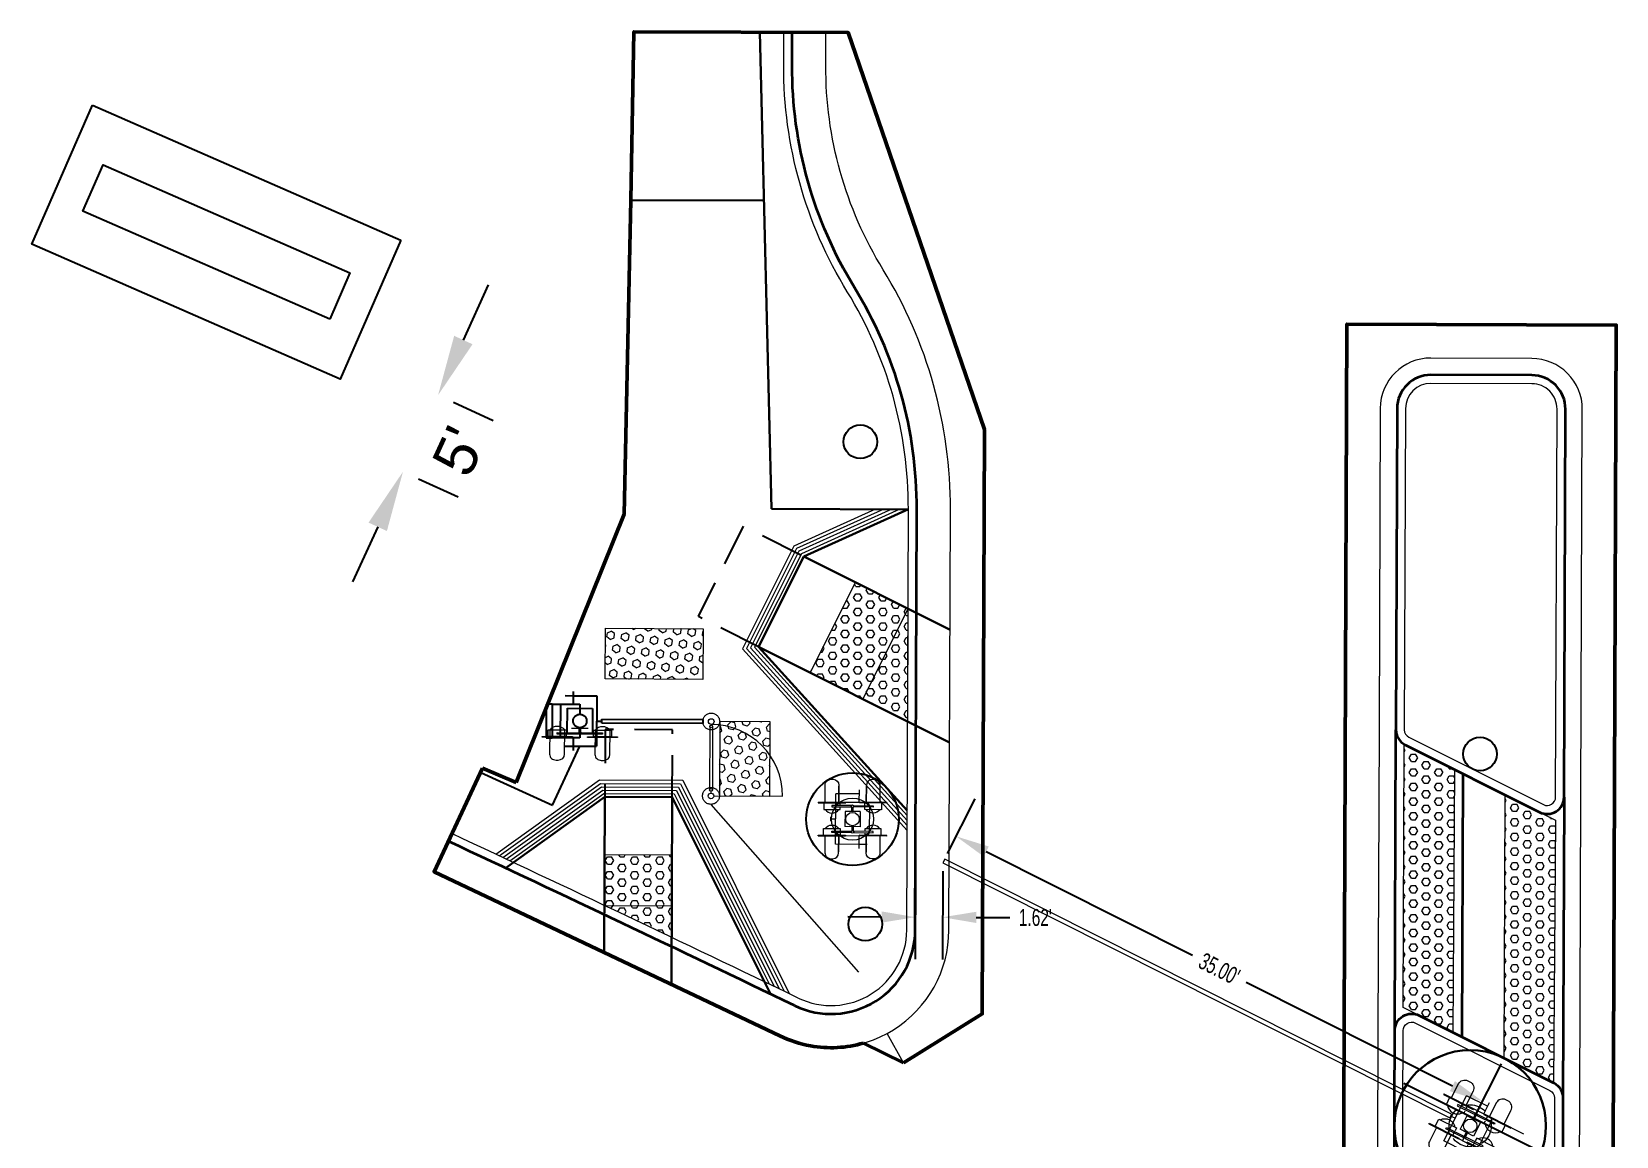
# Model space of a CAD drawing. Extents: x 6427214 to 6444634, y 1882940 to 1890436.
# Drawn here: x 6431150.8 to 6431244.9, y 1888209.7 to 1888275.3 of the extents above; entities that cross this region are included whole.
import ezdxf
from ezdxf.lldxf.tags import DXFTag

# ---------------------------------------------------------------- set-up
doc = ezdxf.new("R2010")
doc.units = 0
doc.header["$LTSCALE"] = 20
doc.header["$MEASUREMENT"] = 0
for name, pattern in [('0', [2, 1, 0, 1]), ('DASHED2', [0.375, 0.25, -0.125]), ('HIDDEN2', [0.1875, 0.125, -0.0625])]:
    doc.linetypes.add(name, pattern=pattern)
doc.layers.add('$_VPORT-1', color=11, linetype='Continuous', plot=False)
doc.layers.add('Z-WORKING-LM', color=130, linetype='Continuous', plot=False)
for name, color, linetype, lineweight, plot in [('00_GID_Arm FDN', 7, 'DASHED2', 13, False), ('00_GID_Ped Gate FDN', 7, 'DASHED2', 13, False), ('C-ROAD_4.5 ft Offset', 210, 'Continuous', 30, False)]:
    doc.layers.add(name, color=color, linetype=linetype, lineweight=lineweight, plot=plot)
for name, color, linetype, lineweight in [('00_GID_Gate Details', 4, 'Continuous', 13), ('00_GID_Ped Swing Gate', 4, 'Continuous', 13), ('C-ANNO-OPT 1', 3, 'Continuous', 25), ('C-ANNO-OPT 2', 3, 'Continuous', 25), ('C-ROAD-CURB', 3, 'Continuous', 35), ('C-ROAD-CURB RAMP', 3, 'Continuous', 30), ('C-ROAD-CURB RAMP GROVES', 1, 'Continuous', 0), ('C-ROAD-EG', 3, 'Continuous', 20), ('C-ROAD-FENC', 2, 'METRO FENCELINE1', 20), ('C-ROAD-TRUNCATED DOME', 2, 'Continuous', 13), ('C-ROADWAY SW', 4, 'Continuous', 30), ('C-SAWCUT & JOIN', 50, 'Continuous', 50)]:
    doc.layers.add(name, color=color, linetype=linetype, lineweight=lineweight)
for name, color, linetype in [('C-FENC', 2, 'METRO FENCELINE1'), ('C-GATE-ARM', 3, '0'), ('C-GATE-SWING', 2, '0'), ('C-ROAD-CURB-RAMP-DETL', 1, 'HIDDEN2'), ('C-SGNL-HS-FNC', 2, 'FENCELINE2'), ('P-SIGEQ-POLES', 3, 'Continuous')]:
    doc.layers.add(name, color=color, linetype=linetype)
doc.styles.add('Arial 0.125', font='arial.ttf', dxfattribs={"height": 0.125})
doc.styles.add('Arial Narrow', font='ARIALN.TTF', dxfattribs={"width": 0.8, "height": 1})
doc.styles.get("Standard").update_dxf_attribs({"font": 'arial.ttf'})
doc.linetypes.add('FENCELINE2', pattern='A,0.25,-0.1,[132,ltypeshp.shx,S=0.1,R=0,X=-0.1,Y=0],-0.1,1', length=1.45)
doc.linetypes.add('METRO FENCELINE1', pattern='A,0.125,-0.05,[133,ltypeshp.shx,S=0.025,R=0,X=-0.05,Y=0],0.125', length=0.3)
tags = doc.linetypes.add('METRO FENCELINE3', pattern='A,0.125,-0.025,["X",Standard,S=0.05,R=0,X=-0.023,Y=-0.025],-0.025,0.125', length=0.3).pattern_tags.tags
tags[6] = DXFTag(74, 10)
doc.dimstyles.new('Arial 0.125', dxfattribs={"dimtxt": 0.125, "dimasz": 0.18, "dimexe": 0.18, "dimexo": 0.0625, "dimgap": 0.0625, "dimtad": 2, "dimdec": 0, "dimzin": 0, "dimdsep": 46, "dimtxsty": 'Arial 0.125', "dimcen": 0.09, "dimclrt": 256, "dimadec": 0, "dimazin": 0, "dimtfac": 1, "dimtdec": 0, "dimtofl": 0, "dimtmove": 0, "dimatfit": 3, "dimfxl": 1, "dimtfill": 1, "dimtolj": 1, "dimtzin": 0, "dimarcsym": 0})
doc.dimstyles.new('DIM-20', dxfattribs={"dimscale": 20, "dimtxt": 1, "dimasz": 0.1, "dimexe": 0.125, "dimexo": 0.025, "dimgap": 0.03, "dimtad": 0, "dimzin": 0, "dimdsep": 46, "dimtxsty": 'Arial Narrow', "dimcen": 0.04, "dimclrd": 256, "dimclre": 256, "dimclrt": 256, "dimaunit": 1, "dimadec": 3, "dimazin": 2, "dimtfac": 1, "dimtofl": 0, "dimtmove": 0, "dimatfit": 3, "dimfxl": 1, "dimtfillclr": 256, "dimtolj": 1, "dimtzin": 0, "dimlwd": -1, "dimlwe": -1, "dimarcsym": 0})
pattern_1 = [(0, (0.00825, 2.233), (0, 0.433012701892), [0.25, -0.5]), (120, (0.00825, 2.233), (-0.375, -0.216506350946), [0.25, -0.5]), (60, (0.25825, 2.233), (-0.375, 0.216506350946), [0.25, -0.5])]
pattern_2 = [(0, (0, 0), (0, 0.433012701892), [0.25, -0.5]), (120, (0, 0), (-0.375, -0.216506350946), [0.25, -0.5]), (60, (0.25, 0), (-0.375, 0.216506350946), [0.25, -0.5])]

# ---------------------------------------------------------------- blocks, each defined once
blk = doc.blocks.new('*D779')
at = {"layer": '$_VPORT-1', "transparency": 16777216}
for p, q in [((6431205.202, 1888226.533), (6431206.835, 1888229.778)), ((6431207.497, 1888226.646), (6431219.741, 1888220.484)), ((6431235.189, 1888212.71), (6431222.945, 1888218.872)), ((6431236.466, 1888210.8), (6431238.099, 1888214.045))]:
    blk.add_line(p, q, dxfattribs=at)
for points in [[(6431207.647, 1888226.943), (6431207.347, 1888226.348), (6431205.711, 1888227.545)], [(6431235.338, 1888213.008), (6431235.039, 1888212.413), (6431236.975, 1888211.811)]]:
    blk.add_solid(points, dxfattribs=at)
at = {"layer": 'Defpoints', "color": 0, "transparency": 16777216}
for p in [(6431205.711, 1888227.545), (6431204.977, 1888226.087), (6431236.241, 1888210.353)]:
    blk.add_point(p, dxfattribs=at)
at = {"layer": '$_VPORT-1', "transparency": 16777216, "insert": (6431221.343, 1888219.678), "char_height": 1, "attachment_point": 5, "rotation": 333.28699, "style": 'Arial Narrow'}
blk.add_mtext("\\A1;35.00'", dxfattribs=at)
blk = doc.blocks.new('*U948')
at = {"layer": '00_GID_Arm FDN', "ltscale": 0.25}
blk.add_circle((0, 0), 1.25, dxfattribs=at)
at = {"layer": '00_GID_Gate Details'}
for p, q in [((35, 0.121), (1.3, 0.125)), ((35, -0.132), (35, 0.121)), ((1.3, -0.128), (35, -0.132))]:
    blk.add_line(p, q, dxfattribs=at)
for points in [[(-1.749, 0.951), (-1.749, 1.91, -0.414235), (-1.329, 2.33), (-1.191, 2.33, -0.41414), (-0.771, 1.91), (-0.771, 0.951)], [(1.749, 0.951), (1.749, 1.91, 0.414235), (1.329, 2.33), (1.191, 2.33, 0.41414), (0.771, 1.91), (0.771, 0.951)], [(-1.749, 0.478, 0.509158), (-0.771, 0.478, 2.513902)], [(1.749, 0.478, -0.509158), (0.771, 0.478, -2.513902)], [(-1.749, -0.478, -0.509158), (-0.771, -0.478, -2.513902)], [(1.749, -0.478, 0.509158), (0.771, -0.478, 2.513902)], [(-1.749, -1), (-1.749, -1.91, 0.414235), (-1.329, -2.33), (-1.191, -2.33, 0.41414), (-0.771, -1.91), (-0.771, -1)], [(1.749, -1), (1.749, -1.91, -0.414235), (1.329, -2.33), (1.191, -2.33, -0.41414), (0.771, -1.91), (0.771, -1)]]:
    blk.add_lwpolyline(points, format="xyb", dxfattribs=at)
for points in [[(-3.05, 1), (0, 1), (0, 0.4)], [(-2.249, 1), (-2.249, 0.951)], [(-2.249, 0.951), (-0.282, 0.951)], [(-2.239, 1), (-0.282, 1)], [(-1.847, 0.951), (-1.847, 0.478), (-0.673, 0.478), (-0.673, 0.666)], [(-0.883, 1.5), (-0.4, 1.5)], [(-0.673, 0.764), (-0.673, 0.951)], [(-0.4, 1.75), (-0.4, 1)], [(-0.4, 1.5), (1, 1.5)], [(-0.282, 0.951), (-0.282, 1)], [(0.282, 0.951), (0.282, 1)], [(2.249, 1), (0.282, 1)], [(2.249, 0.951), (0.282, 0.951)], [(1.847, 0.951), (1.847, 0.478), (0.673, 0.478), (0.673, 0.666)], [(0.673, 0.764), (0.673, 0.951)], [(1, 1.5), (1, -1.5)], [(2.249, 1), (2.249, 0.951)], [(-0.067, 0.803), (-1.223, 0.803), (-1.223, 0.721), (-0.066, 0.721)], [(-0.451, 0.449), (0.447, 0.449)], [(-0.45, -0.449), (-0.451, 0.449)], [(0.067, 0.803), (1.223, 0.803), (1.223, 0.721), (0.066, 0.721)], [(0.448, -0.449), (0.447, 0.449)], [(1, 0), (1.3, 0)], [(1.3, -0.122), (1.3, 0.122)], [(0, -0.4), (0, -1), (-3.05, -1)], [(-1.847, -0.951), (-1.847, -0.478), (-0.673, -0.478), (-0.673, -0.666)], [(-0.067, -0.803), (-1.223, -0.803), (-1.223, -0.721), (-0.066, -0.721)], [(-0.673, -0.764), (-0.673, -0.951)], [(-0.45, -0.449), (0.448, -0.449)], [(0.067, -0.803), (1.223, -0.803), (1.223, -0.721), (0.066, -0.721)], [(1.847, -0.951), (1.847, -0.478), (0.673, -0.478), (0.673, -0.666)], [(0.673, -0.764), (0.673, -0.951)], [(-2.249, -1), (-2.249, -0.951)], [(-2.249, -0.951), (-0.445, -0.959)], [(-2.249, -1), (-0.445, -1)], [(-0.445, -0.959), (-0.445, -1)], [(-0.4, -1), (-0.4, -1.75)], [(-0.4, -1.5), (1, -1.5)], [(0.282, -0.951), (0.282, -1)], [(2.249, -0.951), (0.282, -0.951)], [(2.249, -1), (0.282, -1)], [(2.249, -1), (2.249, -0.951)]]:
    blk.add_lwpolyline(points, dxfattribs=at)
blk.add_lwpolyline([(1, 0.75), (1, -0.75, -0.414214), (0.75, -1), (-0.75, -1, -0.414214), (-1, -0.75), (-1, 0.75, -0.414214), (-0.75, 1), (0.75, 1, -0.414214)], format="xyb", close=True, dxfattribs=at)
for centre, radius in [((0, 0), 0.4), ((0, 0.763), 0.0779), ((0, -0.763), 0.0779)]:
    blk.add_circle(centre, radius, dxfattribs=at)
for points in [[(-0.043, 0.449), (-0.043, 0.449), (-0.043, 0.702), (-0.043, 0.702)], [(0.038, 0.449), (0.038, 0.449), (0.038, 0.702), (0.038, 0.702)], [(-0.043, -0.449), (-0.043, -0.449), (-0.043, -0.702), (-0.043, -0.702)], [(0.038, -0.449), (0.038, -0.449), (0.038, -0.702), (0.038, -0.702)]]:
    blk.add_open_spline(points, degree=3, dxfattribs=at)
at = {"layer": 'C-ROAD_4.5 ft Offset'}
blk.add_circle((0, 0), 4.5, dxfattribs=at)
blk = doc.blocks.new('*D876')
at = {"layer": '$_VPORT-1', "color": 0, "lineweight": -2, "transparency": 16777216}
for p, q in [((6431176.448, 1888257.015), (6431177.949, 1888260.287)), ((6431175.861, 1888253.324), (6431178.22, 1888252.242)), ((6431173.777, 1888248.779), (6431176.136, 1888247.697)), ((6431171.363, 1888245.925), (6431169.863, 1888242.653))]:
    blk.add_line(p, q, dxfattribs=at)
at = {"layer": '$_VPORT-1', "color": 0, "transparency": 16777216}
for points in [[(6431175.903, 1888257.265), (6431176.994, 1888256.765), (6431174.948, 1888253.742)], [(6431170.818, 1888246.175), (6431171.909, 1888245.675), (6431172.864, 1888249.198)]]:
    blk.add_solid(points, dxfattribs=at)
at = {"layer": 'Defpoints', "color": 0, "transparency": 16777216}
for p in [(6431174.724, 1888253.845), (6431174.948, 1888253.742), (6431172.64, 1888249.3)]:
    blk.add_point(p, dxfattribs=at)
at = {"layer": '$_VPORT-1', "transparency": 16777216, "insert": (6431176.198, 1888250.419), "char_height": 2.5, "attachment_point": 5, "rotation": 65.36702, "style": 'Arial 0.125', "bg_fill": 3, "box_fill_scale": 1.25, "bg_fill_color": 256, "bg_fill_true_color": 13158600, "bg_fill_transparency": 0}
blk.add_mtext("\\A1;5'", dxfattribs=at)
blk = doc.blocks.new('*U976')
for p, q in [((0.079, 2.065), (0.079, 0.065)), ((0.429, 2.065), (0.079, 2.065)), ((0.429, 2.065), (0.429, 0.065)), ((0.429, 2.065), (2.079, 2.065)), ((0.913, 2.065), (0.913, 0.065)), ((1.196, 2.565), (1.679, 2.565)), ((1.679, 2.815), (1.679, 2.065)), ((1.679, 2.565), (3.079, 2.565)), ((2.079, 2.065), (2.079, 1.465)), ((3.079, 2.565), (3.079, -0.435)), ((1.329, 0.315), (1.329, 1.815)), ((1.329, 1.815), (2.829, 1.815)), ((2.829, 1.815), (2.829, 0.315)), ((3.079, 1.065), (3.379, 1.065)), ((3.379, 1.187), (9.379, 1.187)), ((3.379, 0.942), (3.379, 1.187)), ((9.379, 0.942), (3.379, 0.942)), ((9.379, 1.187), (9.379, 0.942)), ((0.079, 0.065), (0.429, 0.065)), ((2.079, 0.065), (0.429, 0.065)), ((2.829, 0.315), (1.329, 0.315)), ((1.679, 0.065), (1.679, -0.685)), ((2.079, 0.665), (2.079, 0.065)), ((1.196, -0.435), (1.679, -0.435)), ((1.679, -0.435), (3.079, -0.435))]:
    blk.add_line(p, q)
blk.add_circle((2.079, 1.065), 0.4)
blk = doc.blocks.new('Swing Gate-flat-3')
at = {"layer": '00_GID_Ped Gate FDN'}
for centre in [(1.25, 0.004), (5.667, 0.037)]:
    blk.add_circle(centre, 0.5, dxfattribs=at)
at = {"layer": '00_GID_Ped Swing Gate', "flags": 128}
for points in [[(1.531, 0.006), (1.417, 0.005)], [(5.374, 0.118), (1.614, 0.09)], [(1.251, -0.163), (1.282, -4.246)], [(5.376, -0.049), (1.615, -0.077)]]:
    blk.add_lwpolyline(points, dxfattribs=at)
at = {"layer": '00_GID_Ped Swing Gate'}
for centre, radius in [((1.25, 0.004), 0.167), ((1.615, 0.006), 0.0833), ((5.375, 0.034), 0.0833), ((5.667, 0.037), 0.167)]:
    blk.add_circle(centre, radius, dxfattribs=at)
blk.add_arc((1.25, 0.004), 4.25, 270.42642, 0.42642, dxfattribs=at)
blk = doc.blocks.new('*D877')
at = {"layer": '$_VPORT-1', "transparency": 16777216}
for p, q in [((6431203.297, 1888225.479), (6431203.278, 1888220.246)), ((6431204.918, 1888225.473), (6431204.899, 1888220.24)), ((6431201.287, 1888222.754), (6431199.287, 1888222.761)), ((6431206.908, 1888222.733), (6431208.908, 1888222.726))]:
    blk.add_line(p, q, dxfattribs=at)
for points in [[(6431201.288, 1888223.087), (6431201.286, 1888222.42), (6431203.287, 1888222.746)], [(6431206.909, 1888223.066), (6431206.907, 1888222.4), (6431204.908, 1888222.74)]]:
    blk.add_solid(points, dxfattribs=at)
at = {"layer": 'Defpoints', "color": 0, "transparency": 16777216}
for p in [(6431203.299, 1888225.979), (6431204.92, 1888225.973), (6431203.287, 1888222.746)]:
    blk.add_point(p, dxfattribs=at)
at = {"layer": '$_VPORT-1', "transparency": 16777216, "insert": (6431210.416, 1888222.72), "char_height": 1, "attachment_point": 5, "rotation": 359.78823, "style": 'Arial Narrow'}
blk.add_mtext("\\A1;1.62'", dxfattribs=at)
blk = doc.blocks.new('Flashing LIght')
at = {"layer": '$_VPORT-1'}
blk.add_circle((0, 0), 2.75, dxfattribs=at)
for points in [[(-0.992, 2.043), (-0.998, 0.412)], [(-0.992, 2.043), (-0.951, 2.042)], [(-0.951, 2.042), (-0.958, 0.412)], [(0.967, 2.035), (0.961, 0.404)], [(1.008, 2.035), (0.967, 2.035)], [(1.008, 2.035), (1.002, 0.404)], [(-1.502, -0.394), (-1.496, 1.006)], [(-1.496, 1.006), (1.504, 0.994)], [(-0.953, 1.716), (-0.558, 1.715), (-0.562, 0.736), (-0.718, 0.737)], [(-0.803, 0.07), (-0.798, 1.226), (-0.717, 1.226), (-0.721, 0.069)], [(0.127, 1.3), (-0.117, 1.3)], [(0.004, 1), (0.005, 1.3)], [(0.966, 1.709), (0.572, 1.71), (0.568, 0.732), (0.724, 0.731)], [(0.803, 0.064), (0.808, 1.22), (0.726, 1.221), (0.722, 0.063)], [(1.498, -0.406), (1.504, 0.994)], [(-0.958, 0.412), (-0.998, 0.412)], [(-0.8, 0.737), (-0.956, 0.738)], [(-0.451, -0.449), (-0.447, 0.448)], [(0.451, 0.446), (-0.447, 0.448)], [(0.447, -0.452), (0.451, 0.446)], [(0.806, 0.731), (0.962, 0.73)], [(0.961, 0.404), (1.002, 0.404)], [(-1.752, -0.393), (-1.002, -0.396)], [(-1.503, -0.877), (-1.502, -0.394)], [(-1.008, -2.035), (-1.002, -0.404)], [(-0.961, -0.404), (-1.002, -0.404)], [(-0.967, -2.035), (-0.961, -0.404)], [(-0.966, -1.709), (-0.572, -1.71), (-0.568, -0.732), (-0.724, -0.731)], [(-0.806, -0.731), (-0.962, -0.73)], [(-0.803, -0.064), (-0.808, -1.22), (-0.726, -1.221), (-0.722, -0.063)], [(0.447, -0.452), (-0.451, -0.449)], [(0.953, -1.716), (0.558, -1.715), (0.562, -0.736), (0.718, -0.737)], [(0.803, -0.07), (0.798, -1.226), (0.717, -1.226), (0.721, -0.069)], [(0.8, -0.737), (0.956, -0.738)], [(0.951, -2.042), (0.958, -0.412)], [(0.958, -0.412), (0.998, -0.412)], [(0.992, -2.043), (0.998, -0.412)], [(0.998, -0.404), (1.748, -0.407)], [(-1.008, -2.035), (-0.967, -2.035)], [(0.992, -2.043), (0.951, -2.042)]]:
    blk.add_lwpolyline(points)
for points in [[(-0.994, 1.635), (-2.002, 1.639, 0.414235), (-2.353, 1.29), (-2.354, 1.175, 0.41414), (-2.005, 0.824), (-0.997, 0.82)], [(-0.559, 1.633, -0.509158), (-0.562, 0.818, -2.513902)], [(0.572, 1.629, 0.509158), (0.568, 0.813, 2.513902)], [(1.006, 1.627), (2.015, 1.623, -0.414235), (2.363, 1.272), (2.363, 1.156, -0.41414), (2.011, 0.808), (1.003, 0.812)], [(-1.006, -1.627), (-2.015, -1.623, -0.414235), (-2.363, -1.272), (-2.363, -1.156, -0.41414), (-2.011, -0.808), (-1.003, -0.812)], [(-0.572, -1.629, 0.509158), (-0.568, -0.813, 2.513902)], [(0.559, -1.633, -0.509158), (0.562, -0.818, -2.513902)], [(0.994, -1.635), (2.002, -1.639, 0.414235), (2.353, -1.29), (2.354, -1.175, 0.41414), (2.005, -0.824), (0.997, -0.82)]]:
    blk.add_lwpolyline(points, format="xyb")
blk.add_lwpolyline([(-0.746, 1.003), (0.754, 0.997, -0.414214), (1.003, 0.746), (0.997, -0.754, -0.414214), (0.746, -1.003), (-0.754, -0.997, -0.414214), (-1.003, -0.746), (-0.997, 0.754, -0.414214)], format="xyb", close=True)
for centre, radius in [((0, 0), 1.25), ((0, 0), 1.25), ((-0.763, 0.003), 0.0779), ((0, 0), 0.4), ((0.763, -0.003), 0.0779)]:
    blk.add_circle(centre, radius)
for points in [[(-0.994, 1.635), (-0.994, 1.635), (-1.944, 1.638), (-1.944, 1.638)], [(1.006, 1.627), (1.006, 1.627), (1.957, 1.623), (1.957, 1.623)], [(-0.997, 0.82), (-0.997, 0.82), (-1.947, 0.823), (-1.947, 0.823)], [(-0.449, 0.04), (-0.449, 0.04), (-0.701, 0.041), (-0.701, 0.041)], [(0.449, 0.037), (0.449, 0.037), (0.702, 0.035), (0.702, 0.035)], [(1.003, 0.812), (1.003, 0.812), (1.954, 0.808), (1.954, 0.808)], [(-1.003, -0.812), (-1.003, -0.812), (-1.954, -0.808), (-1.954, -0.808)], [(-0.449, -0.041), (-0.449, -0.041), (-0.702, -0.041), (-0.702, -0.041)], [(0.449, -0.045), (0.449, -0.045), (0.701, -0.046), (0.701, -0.046)], [(0.997, -0.82), (0.997, -0.82), (1.947, -0.823), (1.947, -0.823)], [(-1.006, -1.627), (-1.006, -1.627), (-1.957, -1.623), (-1.957, -1.623)], [(0.994, -1.635), (0.994, -1.635), (1.944, -1.638), (1.944, -1.638)]]:
    blk.add_open_spline(points, degree=3)
blk = doc.blocks.new('A$C1d95f2b0')
blk.add_blockref('Flashing LIght', (6433927.181, 1885248.672))
blk = doc.blocks.new('A$Cabb8c628')
at = {"layer": '00_GID_Gate Details'}
for points in [[(-1.712, 0.201), (-0.734, 0.201), (-0.734, -0.195), (-1.712, -0.195)], [(-1.223, 0.044), (1.223, 0.044), (1.223, -0.043), (-1.223, -0.043)], [(-0.042, 0.313), (0.038, 0.313), (0.038, 0.061), (-0.042, 0.061)], [(0.735, 0.196), (1.712, 0.196), (1.712, -0.2), (0.735, -0.2)], [(-2.039, -0.193), (-0.408, -0.193), (-0.408, -0.237), (-2.039, -0.237)], [(0.408, -0.197), (2.038, -0.197), (2.038, -0.241), (0.408, -0.241)]]:
    blk.add_lwpolyline(points, close=True, dxfattribs=at)
for points in [[(-1.631, 0.201), (-1.633, -1.243, 0.414235), (-1.284, -1.593), (-1.169, -1.593, 0.41414), (-0.818, -1.244), (-0.815, 0.199, 0.509158)], [(0.816, 0.196), (0.814, -1.247, 0.414235), (1.163, -1.598), (1.278, -1.598, 0.41414), (1.629, -1.249), (1.631, 0.195, 0.509158)]]:
    blk.add_lwpolyline(points, format="xyb", close=True, dxfattribs=at)
blk.add_lwpolyline([(-0.449, 0.315), (0.448, 0.313)], dxfattribs=at)
blk.add_circle((0, 0), 0.0779, dxfattribs=at)

msp = doc.modelspace()

# ---------------------------------------------------------------- hatches: boundary and pattern name
at = {"layer": 'C-ROAD-TRUNCATED DOME'}
h = msp.add_hatch(dxfattribs=at)
h.set_pattern_fill('HEX', color=253, scale=2)
h.set_pattern_definition(pattern_2)
h.paths.add_polyline_path([(6431202.835, 1888234.367), (6431202.86, 1888241.065), (6431199.728, 1888242.635), (6431197.039, 1888237.271)])
h = msp.add_hatch(dxfattribs=at)
h.set_pattern_fill('HEX', color=253, scale=2, angle=23.15293)
h.set_pattern_definition([(23.152934342, (1260407.5394, -2376573.4975), (-0.170254858006, 0.39813726694), [0.25, -0.5]), (143.152934342, (1260407.5394, -2376573.4975), (-0.25966955836, -0.34651366562), [0.25, -0.5]), (83.152934342, (1260407.76926, -2376573.3992), (-0.429924416365, 0.05162360132), [0.25, -0.5])])
h.paths.add_polyline_path([(6431190.692, 1888239.869), (6431190.68, 1888236.867), (6431184.88, 1888236.889), (6431184.892, 1888239.907)])
h = msp.add_hatch(dxfattribs=at)
h.set_pattern_fill('HEX', color=253, scale=2, angle=45.71746)
h.set_pattern_definition([(45.717464, (3292762.23004, -4034245.2432), (-0.309996209683, 0.302328215656), [0.25, -0.5]), (165.717464, (3292762.23004, -4034245.2432), (-0.106825810197, -0.41962870049), [0.25, -0.5]), (105.717464, (3292762.4046, -4034245.0642), (-0.41682201988, -0.117300484835), [0.25, -0.5])])
h.paths.add_polyline_path([(6431194.654, 1888229.931), (6431194.671, 1888234.348), (6431191.671, 1888234.359), (6431191.654, 1888229.943)])
h = msp.add_hatch(dxfattribs=at)
h.set_pattern_fill('HEX', color=253, scale=2)
h.set_pattern_definition(pattern_2)
h.paths.add_polyline_path([(6431234.377, 1888231.981), (6431235.318, 1888231.509), (6431235.207, 1888215.905), (6431232.267, 1888217.378), (6431232.325, 1888233.009)])
h = msp.add_hatch(dxfattribs=at)
h.set_pattern_fill('HEX', color=253, scale=2)
h.set_pattern_definition(pattern_1)
edge = h.paths.add_edge_path()
edge.add_line((6431240.365, 1888228.98), (6431241.307, 1888228.508))
edge.add_line((6431241.307, 1888228.508), (6431241.196, 1888212.904))
edge.add_line((6431241.196, 1888212.904), (6431238.256, 1888214.377))
edge.add_line((6431238.256, 1888214.377), (6431238.314, 1888230.008))
edge.add_line((6431238.314, 1888230.008), (6431240.365, 1888228.98))
edge.add_line((6431240.365, 1888228.98), (6431241.307, 1888228.508))
h = msp.add_hatch(dxfattribs=at)
h.set_pattern_fill('HEX', color=253, scale=2)
h.set_pattern_definition(pattern_1)
edge = h.paths.add_edge_path()
edge.add_line((6431240.365, 1888228.98), (6431241.307, 1888228.508))
edge.add_line((6431241.307, 1888228.508), (6431241.196, 1888212.904))
edge.add_line((6431241.196, 1888212.904), (6431238.256, 1888214.377))
edge.add_line((6431238.256, 1888214.377), (6431238.314, 1888230.008))
edge.add_line((6431238.314, 1888230.008), (6431240.365, 1888228.98))
edge.add_line((6431240.365, 1888228.98), (6431241.307, 1888228.508))
h = msp.add_hatch(dxfattribs=at)
h.set_pattern_fill('HEX', color=253, scale=2)
h.set_pattern_definition([(0, (1.0019, -0.4743), (0, 0.433012701892), [0.25, -0.5]), (120, (1.0019, -0.4743), (-0.375, -0.216506350946), [0.25, -0.5]), (60, (1.2519, -0.4743), (-0.375, 0.216506350946), [0.25, -0.5])])
h.paths.add_polyline_path([(6431188.821, 1888221.547), (6431188.84, 1888226.426), (6431184.84, 1888226.441), (6431184.828, 1888223.441)])

# ---------------------------------------------------------------- linework, layer by layer
at = {"layer": 'C-ANNO-OPT 1'}
msp.add_line((6431154.419, 1888270.962), (6431172.742, 1888262.946), dxfattribs=at)
at = {"layer": 'C-FENC', "ltscale": 0.2}
for p, q in [((6431181.738, 1888229.401), (6431183.368, 1888232.895)), ((6431177.49, 1888231.33), (6431181.738, 1888229.401))]:
    msp.add_line(p, q, dxfattribs=at)
at = {"layer": 'C-ROAD-CURB'}
for p, q in [((6431231.762, 1888216.016), (6431231.828, 1888233.879)), ((6431235.761, 1888215.628), (6431235.819, 1888231.258)), ((6431241.814, 1888229.87), (6431241.748, 1888212.006))]:
    msp.add_line(p, q, dxfattribs=at)
at = {"layer": 'C-ROAD-CURB', "lineweight": 0}
msp.add_lwpolyline([(6431195.474, 1888273.328), (6431195.481, 1888275.288)], dxfattribs=at)
at = {"layer": 'C-ROAD-CURB'}
msp.add_lwpolyline([(6431195.974, 1888273.326), (6431195.981, 1888275.286)], dxfattribs=at)
at = {"layer": 'C-ROAD-CURB', "lineweight": 0}
msp.add_lwpolyline([(6431196.33, 1888217.945, 0.551576), (6431202.784, 1888221.982), (6431202.876, 1888246.961, 0.139599), (6431199.249, 1888259.881, -0.139599), (6431195.474, 1888273.328, -0.139599)], format="xyb", dxfattribs=at)
at = {"layer": 'C-ROAD-CURB'}
msp.add_lwpolyline([(6431196.113, 1888217.495, 0.551576), (6431203.284, 1888221.98), (6431203.376, 1888246.959, 0.139599), (6431199.675, 1888260.142, -0.139599), (6431195.974, 1888273.326)], format="xyb", dxfattribs=at)
at = {"layer": 'C-ROAD-CURB', "flags": 128}
for points in [[(6431232.38, 1888232.982), (6431240.365, 1888228.98, 0.556634), (6431241.814, 1888229.87), (6431241.899, 1888252.915, 0.41425), (6431239.906, 1888254.923), (6431233.906, 1888254.944, 0.414177), (6431231.899, 1888252.951), (6431231.828, 1888233.879, 0.284824)], [(6431241.748, 1888212.006), (6431241.699, 1888198.893, -0.556634), (6431238.803, 1888197.112), (6431232.814, 1888200.114, -0.284824), (6431231.71, 1888201.909), (6431231.762, 1888216.016, -0.556634), (6431233.21, 1888216.906), (6431241.196, 1888212.904, -0.284824)]]:
    msp.add_lwpolyline(points, format="xyb", close=True, dxfattribs=at)
at = {"layer": 'C-ROAD-CURB', "lineweight": 0}
for points in [[(6431232.604, 1888233.429), (6431240.59, 1888229.427, 0.556634), (6431241.314, 1888229.872), (6431241.399, 1888252.917, 0.41425), (6431239.904, 1888254.423), (6431233.904, 1888254.444, 0.414177), (6431232.399, 1888252.95), (6431232.328, 1888233.878, 0.284824)], [(6431241.248, 1888212.008), (6431241.199, 1888198.894, -0.556634), (6431239.027, 1888197.559), (6431233.038, 1888200.561, -0.284824), (6431232.21, 1888201.907), (6431232.262, 1888216.014, -0.556634), (6431232.986, 1888216.459), (6431240.972, 1888212.457, -0.284824)]]:
    msp.add_lwpolyline(points, format="xyb", close=True, dxfattribs=at)
at = {"layer": 'C-ROAD-CURB'}
msp.add_arc((6430364.344, 1886491.676), 1915.8, 64.267973, 64.948597, dxfattribs=at)
at = {"layer": 'C-ROAD-CURB', "lineweight": 0}
msp.add_arc((6430364.344, 1886491.676), 1916.3, 64.267973, 64.948597, dxfattribs=at)
at = {"layer": 'C-ROAD-CURB RAMP'}
msp.add_line((6431188.81, 1888218.783), (6431188.853, 1888229.874), dxfattribs=at)
at = {"layer": 'C-ROAD-CURB RAMP', "flags": 128}
for points in [[(6431202.876, 1888246.968), (6431196.669, 1888244.168), (6431193.98, 1888238.804), (6431202.81, 1888229.077)], [(6431196.669, 1888244.168), (6431205.35, 1888239.817)], [(6431193.98, 1888238.804), (6431205.325, 1888233.118)], [(6431184.817, 1888220.68), (6431184.853, 1888229.889)]]:
    msp.add_lwpolyline(points, dxfattribs=at)
at = {"layer": 'C-ROAD-CURB RAMP'}
msp.add_lwpolyline([(6431178.946, 1888225.66), (6431184.853, 1888229.889), (6431188.853, 1888229.874), (6431194.683, 1888218.19)], dxfattribs=at)
at = {"layer": 'C-ROAD-CURB RAMP GROVES', "linetype": 'Continuous', "flags": 128}
for points in [[(6431200.932, 1888246.968), (6431196.081, 1888244.781), (6431193.02, 1888238.672), (6431202.806, 1888227.892)], [(6431201.414, 1888246.966), (6431196.228, 1888244.627), (6431193.26, 1888238.705), (6431202.807, 1888228.188)], [(6431201.897, 1888246.965), (6431196.375, 1888244.474), (6431193.5, 1888238.738), (6431202.808, 1888228.485)], [(6431202.379, 1888246.963), (6431196.522, 1888244.321), (6431193.74, 1888238.771), (6431202.809, 1888228.781)], [(6431178.374, 1888226.48), (6431184.534, 1888230.891), (6431189.473, 1888230.871), (6431195.789, 1888218.214)], [(6431178.582, 1888226.383), (6431184.598, 1888230.69), (6431189.349, 1888230.672), (6431195.495, 1888218.355)], [(6431178.789, 1888226.285), (6431184.662, 1888230.49), (6431189.225, 1888230.472), (6431195.201, 1888218.496)], [(6431178.997, 1888226.188), (6431184.725, 1888230.29), (6431189.101, 1888230.273), (6431194.907, 1888218.638)], [(6431179.204, 1888226.091), (6431184.789, 1888230.09), (6431188.977, 1888230.073), (6431194.613, 1888218.779)]]:
    msp.add_lwpolyline(points, dxfattribs=at)
at = {"layer": 'C-ROAD-CURB-RAMP-DETL', "flags": 128}
for points in [[(6431193.98, 1888238.804), (6431190.404, 1888240.596), (6431193.093, 1888245.96), (6431196.669, 1888244.168)], [(6431188.853, 1888229.874), (6431188.869, 1888233.874), (6431184.869, 1888233.889), (6431184.853, 1888229.889)]]:
    msp.add_lwpolyline(points, dxfattribs=at)
at = {"layer": 'C-ROAD-EG'}
for points in [[(6431197.974, 1888273.318), (6431197.981, 1888275.278)], [(6431202.579, 1888214.09), (6431201.624, 1888215.847)]]:
    msp.add_lwpolyline(points, dxfattribs=at)
for points in [[(6431195.245, 1888215.693, 0.551576), (6431205.284, 1888221.973), (6431205.376, 1888246.952, 0.139599), (6431201.379, 1888261.19, -0.139599), (6431197.974, 1888273.318, -0.139599)], [(6431195.245, 1888215.693, 0.001982), (6431181.549, 1888222.227, 0.000988), (6431174.707, 1888225.441)]]:
    msp.add_lwpolyline(points, format="xyb", dxfattribs=at)
msp.add_lwpolyline([(6431230.762, 1888216.019), (6431230.71, 1888201.913, 0.284824), (6431232.366, 1888199.22), (6431238.355, 1888196.218, 0.556634), (6431242.699, 1888198.889), (6431242.748, 1888212.002), (6431242.814, 1888229.866), (6431242.899, 1888252.911, 0.41425), (6431239.909, 1888255.923), (6431233.909, 1888255.944, 0.414177), (6431230.899, 1888252.955), (6431230.828, 1888233.883)], format="xyb", close=True, dxfattribs=at)
at = {"layer": 'C-ROAD-FENC', "flags": 128}
msp.add_lwpolyline([(6431191.148, 1888229.444), (6431199.915, 1888219.48)], dxfattribs=at)
at = {"layer": 'C-ROAD-TRUNCATED DOME'}
msp.add_line((6431202.86, 1888241.065), (6431200.171, 1888235.701), dxfattribs=at)
at = {"layer": 'C-ROAD-TRUNCATED DOME', "flags": 128}
for points in [[(6431202.835, 1888234.367), (6431202.86, 1888241.065), (6431199.728, 1888242.635), (6431197.039, 1888237.271)], [(6431194.654, 1888229.931), (6431194.671, 1888234.348), (6431191.671, 1888234.359), (6431191.654, 1888229.943)], [(6431188.828, 1888223.426), (6431188.84, 1888226.426), (6431184.84, 1888226.441), (6431184.828, 1888223.441)]]:
    msp.add_lwpolyline(points, close=True, dxfattribs=at)
for points in [[(6431190.692, 1888239.869), (6431190.68, 1888236.867), (6431184.88, 1888236.889), (6431184.892, 1888239.907), (6431190.692, 1888239.869)], [(6431240.365, 1888228.98), (6431241.307, 1888228.508), (6431241.196, 1888212.904), (6431238.256, 1888214.377), (6431238.314, 1888230.008), (6431240.365, 1888228.98), (6431241.307, 1888228.508)]]:
    msp.add_lwpolyline(points, dxfattribs=at)
at = {"layer": 'C-ROAD-TRUNCATED DOME'}
msp.add_lwpolyline([(6431234.377, 1888231.981), (6431235.318, 1888231.509), (6431235.207, 1888215.905), (6431232.267, 1888217.378), (6431232.325, 1888233.009)], close=True, dxfattribs=at)
at = {"layer": 'C-ROADWAY SW'}
for p, q in [((6431194.757, 1888246.991), (6431194.056, 1888275.294)), ((6431186.391, 1888265.325), (6431194.303, 1888265.293)), ((6431194.757, 1888246.991), (6431202.876, 1888246.961))]:
    msp.add_line(p, q, dxfattribs=at)
at = {"layer": 'C-SAWCUT & JOIN'}
msp.add_line((6431179.58, 1888230.74), (6431177.586, 1888231.602), dxfattribs=at)
for points in [[(6431202.579, 1888214.09), (6431207.266, 1888217.001), (6431207.394, 1888251.695), (6431199.301, 1888275.272), (6431186.58, 1888275.324), (6431186.391, 1888265.325), (6431185.99, 1888246.67), (6431179.58, 1888230.74)], [(6431202.579, 1888214.09), (6431200.211, 1888215.269)]]:
    msp.add_lwpolyline(points, dxfattribs=at)
msp.add_lwpolyline([(6431228.706, 1888200.903), (6431228.917, 1888257.962), (6431244.917, 1888257.905), (6431244.676, 1888192.722)], close=True, dxfattribs=at)
msp.add_lwpolyline([(6431177.586, 1888231.602), (6431174.707, 1888225.441), (6431195.245, 1888215.693, 0.065741), (6431197.068, 1888215.105, 0.116869), (6431200.211, 1888215.269, -0.505559)], format="xyb", dxfattribs=at)
at = {"layer": 'P-SIGEQ-POLES'}
for centre in [(6431200.025, 1888250.972), (6431236.823, 1888232.433), (6431200.322, 1888222.333)]:
    msp.add_circle(centre, 1, dxfattribs=at)
at = {"layer": 'Z-WORKING-LM', "flags": 128}
msp.add_lwpolyline([(6431232.306, 1888212.885), (6431240.291, 1888208.883)], dxfattribs=at)

# ---------------------------------------------------------------- block references
at = {"layer": '00_GID_Gate Details', "xscale": 1.1, "rotation": 359.7112764410584}
msp.add_blockref('A$Cabb8c628', (6431183.371, 1888233.658), dxfattribs=at)
at = {"layer": '00_GID_Gate Details', "rotation": 90}
msp.add_blockref('A$C1d95f2b0', (8316448.231, -4545698.613), dxfattribs=at)
at = {"layer": 'C-GATE-ARM', "rotation": 153.2963476218128}
msp.add_blockref('*U948', (6431236.241, 1888210.353), dxfattribs=at)
at = {"layer": 'C-GATE-SWING', "color": 220}
for name, p, rotation in [('*U976', (6431181.288, 1888233.338), 359.7785879408269), ('Swing Gate-flat-3', (6431191.143, 1888228.694), 89.35145143138917)]:
    msp.add_blockref(name, p, dxfattribs=dict(at, rotation=rotation))

# ---------------------------------------------------------------- dimensions: what is measured, and where the dimension line sits
at = {"layer": '$_VPORT-1'}
for p1, p2, distance, dimstyle, picture, middle in [((6431172.64, 1888249.3), (6431174.724, 1888253.845), -0.246, 'Arial 0.125', '*D876', (6431176.198, 1888250.419)), ((6431236.241, 1888210.353), (6431204.977, 1888226.087), -1.632, 'DIM-20', '*D779', (6431221.343, 1888219.678))]:
    dim = msp.add_aligned_dim(p1=p1, p2=p2, distance=distance, dimstyle=dimstyle, override={"dimpost": "'"}, dxfattribs=at)
    dim.commit()
    dim.dimension.update_dxf_attribs({"geometry": picture, "text_midpoint": middle})
dim = msp.add_linear_dim(base=(6431203.287, 1888222.746), p1=(6431204.92, 1888225.973), p2=(6431203.299, 1888225.979), angle=179.78823, dimstyle='DIM-20', override={"dimpost": "'"}, dxfattribs=at)
dim.commit()
dim.dimension.update_dxf_attribs({"geometry": '*D877', "text_midpoint": (6431210.416, 1888222.72), "dimtype": 161})

# ---------------------------------------------------------------- next in the draw order: linework, layer by layer
at = {"layer": 'C-ANNO-OPT 2', "color": 80}
msp.add_lwpolyline([(6431168.512, 1888258.248), (6431153.853, 1888264.66), (6431155.056, 1888267.409), (6431169.714, 1888260.996)], close=True, dxfattribs=at)
at = {"layer": 'C-SGNL-HS-FNC', "linetype": 'METRO FENCELINE3'}
msp.add_lwpolyline([(6431172.742, 1888262.946), (6431169.138, 1888254.699), (6431150.814, 1888262.715), (6431154.419, 1888270.962)], dxfattribs=at)

doc.saveas('drawing.dxf')
